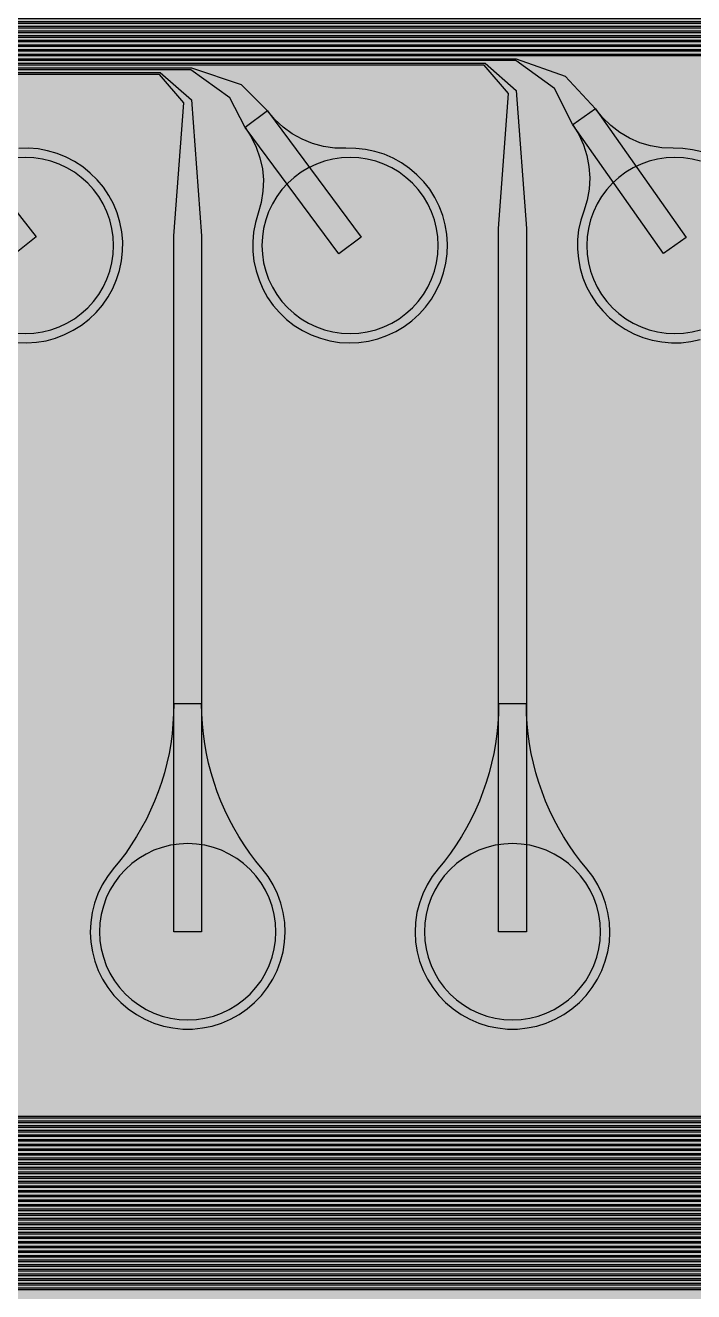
# Model space of a CAD drawing. Header units: metres. Extents: x -7240 to 10960, y -29667 to 1823.
# Drawn here: x -2627 to -1907, y -28281 to -26915 of the extents above; entities that cross this region are included whole.
import ezdxf

# ---------------------------------------------------------------- set-up
doc = ezdxf.new("R2010")
doc.units = ezdxf.units.M
for name, color, linetype in [('Metal1', 4, 'CONTINUOUS'), ('Polyimide', 7, 'CONTINUOUS'), ('Polyimide_Negative', 5, 'CONTINUOUS')]:
    doc.layers.add(name, color=color, linetype=linetype)

msp = doc.modelspace()

# ---------------------------------------------------------------- hatches: boundary and pattern name
at = {"layer": 'Polyimide'}
msp.add_hatch(color=7, dxfattribs=at).paths.add_polyline_path([(4088.5, -11806.9), (4098.7, -11851.2), (4115.6, -11893.5), (4138.6, -11932.7), (4167.4, -11968), (4201.1, -11998.5), (4239, -12023.6), (4280.3, -12042.7), (4349.2, -12073.7), (4413.2, -12113.8), (4471.3, -12162), (4522.3, -12217.7), (4565.4, -12279.7), (4599.7, -12346.9), (4624.7, -12418.2), (4639.9, -12492.2), (4645, -12567.5), (4639.9, -12642.8), (4624.7, -12716.8), (4599.7, -12788.1), (4565.4, -12855.3), (4522.3, -12917.3), (4471.3, -12973), (4413.2, -13021.2), (4349.2, -13061.3), (4280.3, -13092.3), (4239, -13111.4), (4201.1, -13136.5), (4167.4, -13167), (4138.6, -13202.3), (4115.6, -13241.5), (4098.7, -13283.8), (4088.5, -13328.1), (4085, -13373.5), (4085, -13567.5), (4099.4, -13861.6), (4142.6, -14152.8), (4214.2, -14438.4), (4313.4, -14715.5), (4439.2, -14981.7), (4590.6, -15234.2), (4766, -15470.7), (4963.7, -15688.8), (5181.8, -15886.5), (5418.3, -16061.9), (5670.8, -16213.3), (5936.9, -16339.1), (6214.1, -16438.3), (6499.7, -16509.9), (6790.9, -16553.1), (7085, -16567.5), (9960.4, -16567.5), (10038.8, -16571.4), (10116.4, -16582.9), (10192.6, -16601.9), (10266.5, -16628.4), (10337.5, -16662), (10404.8, -16702.3), (10467.9, -16749.1), (10526.1, -16801.8), (10578.8, -16860), (10625.6, -16923), (10665.9, -16990.4), (10699.5, -17061.4), (10725.9, -17135.3), (10745, -17211.4), (10756.5, -17289.1), (10760.4, -17367.5), (10760.4, -21957.3), (10721.6, -22012.9), (10686, -22070.6), (10653.6, -22130.1), (10624.5, -22191.4), (10598.9, -22254.2), (10576.8, -22318.2), (10558.3, -22383.5), (10543.4, -22449.6), (10532.2, -22516.5), (10524.7, -22583.8), (10521, -22651.5), (10521, -22719.3), (10524.7, -22787), (10532.2, -22854.4), (10543.4, -22921.2), (10558.3, -22987.4), (10576.8, -23052.6), (10598.9, -23116.7), (10624.5, -23179.5), (10653.6, -23240.7), (10686, -23300.3), (10721.6, -23357.9), (10760.4, -23413.5), (10760.4, -28667.5), (10756.5, -28745.9), (10745, -28823.6), (10725.9, -28899.7), (10699.5, -28973.6), (10665.9, -29044.6), (10625.6, -29112), (10578.8, -29175), (10526.1, -29233.2), (10467.9, -29285.9), (10404.8, -29332.7), (10337.5, -29373), (10266.5, -29406.6), (10192.6, -29433.1), (10116.4, -29452.1), (10038.8, -29463.6), (9960.4, -29467.5), (-6239.6, -29467.5), (-6318, -29463.6), (-6395.7, -29452.1), (-6471.9, -29433.1), (-6545.8, -29406.6), (-6616.7, -29373), (-6684.1, -29332.7), (-6747.1, -29285.9), (-6805.3, -29233.2), (-6858, -29175), (-6904.8, -29112), (-6945.2, -29044.6), (-6978.7, -28973.6), (-7005.2, -28899.7), (-7024.3, -28823.6), (-7035.8, -28745.9), (-7039.6, -28667.5), (-7039.6, -23426.3), (-6999.4, -23370.1), (-6962.3, -23311.6), (-6928.7, -23251.2), (-6898.5, -23189), (-6871.8, -23125.1), (-6848.8, -23059.9), (-6829.5, -22993.4), (-6814, -22926), (-6802.4, -22857.8), (-6794.6, -22789.1), (-6790.7, -22720), (-6790.7, -22650.8), (-6794.6, -22581.8), (-6802.4, -22513), (-6814, -22444.8), (-6829.5, -22377.4), (-6848.8, -22311), (-6871.8, -22245.7), (-6898.5, -22181.9), (-6928.7, -22119.7), (-6962.3, -22059.2), (-6999.4, -22000.8), (-7039.6, -21944.5), (-7039.6, -17367.5), (-7035.8, -17289.1), (-7024.3, -17211.4), (-7005.2, -17135.3), (-6978.7, -17061.4), (-6945.2, -16990.4), (-6904.8, -16923), (-6858, -16860), (-6805.3, -16801.8), (-6747.1, -16749.1), (-6684.1, -16702.3), (-6616.7, -16662), (-6545.8, -16628.4), (-6471.9, -16601.9), (-6395.7, -16582.9), (-6318, -16571.4), (-6239.6, -16567.5), (-3334, -16567.5), (-3039.9, -16553.1), (-2748.7, -16509.9), (-2463.1, -16438.3), (-2185.9, -16339.1), (-1919.8, -16213.3), (-1667.3, -16061.9), (-1430.8, -15886.5), (-1212.7, -15688.8), (-1015, -15470.7), (-839.6, -15234.2), (-688.2, -14981.7), (-562.4, -14715.5), (-463.2, -14438.4), (-391.6, -14152.8), (-348.4, -13861.6), (-334, -13567.5), (-334, -13373.5), (-337.5, -13328.1), (-347.7, -13283.8), (-364.6, -13241.5), (-387.6, -13202.3), (-416.4, -13167), (-450.1, -13136.5), (-488, -13111.4), (-529.3, -13092.3), (-529.3, -13092.3), (-598.2, -13061.3), (-662.2, -13021.2), (-720.3, -12973), (-771.3, -12917.3), (-814.4, -12855.3), (-848.7, -12788.1), (-873.7, -12716.8), (-888.9, -12642.8), (-894, -12567.5), (-888.9, -12492.2), (-873.7, -12418.2), (-848.7, -12346.9), (-814.4, -12279.7), (-771.3, -12217.7), (-720.3, -12162), (-662.2, -12113.8), (-598.2, -12073.7), (-529.3, -12042.7), (-488, -12023.6), (-450.1, -11998.5), (-416.4, -11968), (-387.6, -11932.7), (-364.6, -11893.5), (-347.7, -11851.2), (-337.5, -11806.9), (-334, -11761.5), (-334, -11074.3), (-337.5, -11028.9), (-347.7, -10984.6), (-364.6, -10942.4), (-387.6, -10903.1), (-416.4, -10867.8), (-450.1, -10837.3), (-488, -10812.2), (-529.3, -10793.2), (-529.3, -10793.2), (-598.2, -10762.1), (-662.2, -10722.1), (-720.3, -10673.8), (-771.3, -10618.1), (-814.4, -10556.1), (-848.7, -10488.9), (-873.7, -10417.6), (-888.9, -10343.7), (-894, -10268.3), (-888.9, -10193), (-873.7, -10119), (-848.7, -10047.8), (-814.4, -9980.5), (-771.3, -9918.5), (-720.3, -9862.9), (-662.2, -9814.6), (-598.2, -9774.6), (-529.3, -9743.5), (-488, -9724.5), (-450.1, -9699.4), (-416.4, -9668.8), (-387.6, -9633.5), (-364.6, -9594.3), (-347.7, -9552), (-337.5, -9507.7), (-334, -9462.4), (-334, -8775.1), (-337.5, -8729.8), (-347.7, -8685.5), (-364.6, -8643.2), (-387.6, -8604), (-416.4, -8568.7), (-450.1, -8538.1), (-488, -8513), (-529.3, -8494), (-529.3, -8494), (-598.2, -8462.9), (-662.2, -8422.9), (-720.3, -8374.6), (-771.3, -8319), (-814.4, -8257), (-848.7, -8189.7), (-873.7, -8118.5), (-888.9, -8044.5), (-894, -7969.2), (-888.9, -7893.8), (-873.7, -7819.9), (-848.7, -7748.6), (-814.4, -7681.4), (-771.3, -7619.4), (-720.3, -7563.7), (-662.2, -7515.4), (-598.2, -7475.4), (-529.3, -7444.3), (-529.3, -7444.3), (-488, -7425.3), (-450.1, -7400.2), (-416.4, -7369.7), (-387.6, -7334.4), (-364.6, -7295.1), (-347.7, -7252.9), (-337.5, -7208.6), (-334, -7163.2), (-334, -6476), (-337.5, -6430.6), (-347.7, -6386.3), (-364.6, -6344), (-387.6, -6304.8), (-416.4, -6269.5), (-450.1, -6239), (-488, -6213.9), (-529.3, -6194.8), (-529.3, -6194.8), (-598.2, -6163.8), (-662.2, -6123.7), (-720.3, -6075.5), (-771.3, -6019.8), (-814.4, -5957.8), (-848.7, -5890.6), (-873.7, -5819.3), (-888.9, -5745.3), (-894, -5670), (-888.9, -5594.7), (-873.7, -5520.7), (-848.7, -5449.4), (-814.4, -5382.2), (-771.3, -5320.2), (-720.3, -5264.5), (-662.2, -5216.3), (-598.2, -5176.2), (-529.3, -5145.2), (-529.3, -5145.2), (-488, -5126.1), (-450.1, -5101), (-416.4, -5070.5), (-387.6, -5035.2), (-364.6, -4996), (-347.7, -4953.7), (-337.5, -4909.4), (-334, -4864), (-334, 380), (-334, 1522.5), (-289, 1522.5), (-288.8, 1515.6), (-288.1, 1508.8), (-287, 1502), (-285.4, 1495.3), (-283.4, 1488.7), (-281, 1482.3), (-278.2, 1476.1), (-274.9, 1470), (-271.3, 1464.2), (-267.3, 1458.6), (-262.9, 1453.3), (-258.2, 1448.3), (-253.2, 1443.6), (-247.9, 1439.2), (-242.3, 1435.2), (-236.5, 1431.6), (-230.4, 1428.3), (-224.2, 1425.5), (-217.8, 1423.1), (-211.2, 1421.1), (-204.5, 1419.5), (-197.7, 1418.4), (-190.9, 1417.7), (-184, 1417.5), (-177.1, 1417.7), (-170.3, 1418.4), (-163.5, 1419.5), (-156.8, 1421.1), (-150.2, 1423.1), (-143.8, 1425.5), (-137.6, 1428.3), (-131.5, 1431.6), (-125.7, 1435.2), (-120.1, 1439.2), (-114.8, 1443.6), (-109.8, 1448.3), (-105.1, 1453.3), (-100.7, 1458.6), (-96.7, 1464.2), (-93.1, 1470), (-89.8, 1476.1), (-87, 1482.3), (-84.6, 1488.7), (-82.6, 1495.3), (-81, 1502), (-79.9, 1508.8), (-79.2, 1515.6), (-79, 1522.5), (1786, 1522.5), (3835, 1522.5), (3835.2, 1529), (3835.9, 1535.6), (3836.9, 1542), (3838.4, 1548.4), (3840.3, 1554.6), (3842.6, 1560.8), (3845.3, 1566.7), (3848.4, 1572.5), (3851.9, 1578.1), (3855.7, 1583.4), (3859.8, 1588.4), (3864.3, 1593.2), (3869.1, 1597.7), (3874.1, 1601.8), (3879.4, 1605.6), (3885, 1609.1), (3890.8, 1612.2), (3896.7, 1614.9), (3902.9, 1617.2), (3909.1, 1619.1), (3915.5, 1620.6), (3921.9, 1621.6), (3928.5, 1622.3), (3935, 1622.5), (3941.5, 1622.3), (3948.1, 1621.6), (3954.5, 1620.6), (3960.9, 1619.1), (3967.1, 1617.2), (3973.3, 1614.9), (3979.2, 1612.2), (3985, 1609.1), (3990.6, 1605.6), (3995.9, 1601.8), (4000.9, 1597.7), (4005.7, 1593.2), (4010.2, 1588.4), (4014.3, 1583.4), (4018.1, 1578.1), (4021.6, 1572.5), (4024.7, 1566.7), (4027.4, 1560.8), (4029.7, 1554.6), (4031.6, 1548.4), (4033.1, 1542), (4034.1, 1535.6), (4034.8, 1529), (4035, 1522.5), (4085, 1522.5), (4085, 380), (4085, 330), (4085, -4864), (4088.5, -4909.4), (4098.7, -4953.7), (4115.6, -4996), (4138.6, -5035.2), (4167.4, -5070.5), (4201.1, -5101), (4239, -5126.1), (4280.3, -5145.2), (4280.3, -5145.2), (4349.2, -5176.2), (4413.2, -5216.3), (4471.3, -5264.5), (4522.3, -5320.2), (4565.4, -5382.2), (4599.7, -5449.4), (4624.7, -5520.7), (4639.9, -5594.7), (4645, -5670), (4639.9, -5745.3), (4624.7, -5819.3), (4599.7, -5890.6), (4565.4, -5957.8), (4522.3, -6019.8), (4471.3, -6075.5), (4413.2, -6123.7), (4349.2, -6163.8), (4280.3, -6194.8), (4239, -6213.9), (4201.1, -6239), (4167.4, -6269.5), (4138.6, -6304.8), (4115.6, -6344), (4098.7, -6386.3), (4088.5, -6430.6), (4085, -6476), (4085, -11761.5), (4088.5, -11806.9)])

# ---------------------------------------------------------------- linework, layer by layer
at = {"layer": 'Metal1'}
for points in [[(1728.9, -18191.7), (1728.9, -28247.9), (1698.3, -28278.5), (-5907.5, -28278.5), (-5938.1, -28247.9), (-5938.1, -25926.6), (-5907.5, -25896), (-4552.4, -25896), (-4493.7, -25906.7), (-4486.5, -25911.9), (-4366.5, -26031.9), (-4387.7, -26053.1), (-4507.7, -25933.1), (-4509.1, -25929.8), (-4552.8, -25898), (-5906.7, -25898), (-5936.1, -25927.4), (-5936.1, -28247.1), (-5906.7, -28276.5), (1697.5, -28276.5), (1726.9, -28247.1), (1726.9, -18191.7)], [(1723.9, -18191.7), (1723.9, -28242.9), (1693.3, -28273.5), (-5902.5, -28273.5), (-5933.1, -28242.9), (-5933.1, -25931.6), (-5902.5, -25901), (-4581.7, -25901), (-4547.8, -25930.2), (-4537.1, -26068.2), (-4537.1, -26782.5), (-4567.1, -26782.5), (-4567.1, -26068.2), (-4556.5, -25933.8), (-4582.5, -25903), (-5901.7, -25903), (-5931.1, -25932.4), (-5931.1, -28242.1), (-5901.7, -28271.5), (1692.5, -28271.5), (1721.9, -28242.1), (1721.9, -18191.7)], [(1718.9, -18191.7), (1718.9, -28237.9), (1688.3, -28268.5), (-5897.5, -28268.5), (-5928.1, -28237.9), (-5928.1, -25936.6), (-5897.5, -25906), (-4892.4, -25906), (-4832.9, -25915.5), (-4716.5, -26031.9), (-4737.7, -26053.1), (-4849.9, -25940.9), (-4892.8, -25908), (-5896.7, -25908), (-5926.1, -25937.4), (-5926.1, -28237.1), (-5896.7, -28266.5), (1687.5, -28266.5), (1716.9, -28237.1), (1716.9, -18191.7)], [(1713.9, -18191.7), (1713.9, -28232.9), (1683.3, -28263.5), (-5892.5, -28263.5), (-5923.1, -28232.9), (-5923.1, -25941.6), (-5892.5, -25911), (-4931.7, -25911), (-4897.8, -25940.2), (-4887.1, -26076.2), (-4887.1, -26782.5), (-4917.1, -26782.5), (-4917.1, -26076.2), (-4906.5, -25943.8), (-4932.5, -25913), (-5891.7, -25913), (-5921.1, -25942.4), (-5921.1, -28232.1), (-5891.7, -28261.5), (1682.5, -28261.5), (1711.9, -28232.1), (1711.9, -18191.7)], [(1708.9, -18191.7), (1708.9, -28227.9), (1678.3, -28258.5), (-5887.5, -28258.5), (-5918.1, -28227.9), (-5918.1, -25946.6), (-5887.5, -25916), (-5232.4, -25916), (-5172.9, -25925.5), (-5066.5, -26031.9), (-5087.7, -26053.1), (-5189.9, -25950.9), (-5232.8, -25918), (-5886.7, -25918), (-5916.1, -25947.4), (-5916.1, -28227.1), (-5886.7, -28256.5), (1677.5, -28256.5), (1706.9, -28227.1), (1706.9, -18191.7)], [(1703.9, -18191.7), (1703.9, -28222.9), (1673.3, -28253.5), (-5882.5, -28253.5), (-5913.1, -28222.9), (-5913.1, -25951.6), (-5882.5, -25921), (-5281.7, -25921), (-5247.7, -25950.2), (-5237.1, -26084.2), (-5237.1, -26782.5), (-5267.1, -26782.5), (-5267.1, -26084.2), (-5256.5, -25953.8), (-5282.5, -25923), (-5881.7, -25923), (-5911.1, -25952.4), (-5911.1, -28222.1), (-5881.7, -28251.5), (1672.5, -28251.5), (1701.9, -28222.1), (1701.9, -18191.7)], [(1698.9, -18191.7), (1698.9, -28217.9), (1668.3, -28248.5), (-5877.5, -28248.5), (-5908.1, -28217.9), (-5908.1, -26921.6), (-5877.5, -26891), (143.3, -26891), (179.6, -26919.2), (187.9, -26982.8), (187.9, -27152.5), (157.9, -27152.5), (157.9, -26982.8), (166.1, -26924.8), (142.5, -26893), (-5876.7, -26893), (-5906.1, -26922.4), (-5906.1, -28217.1), (-5876.7, -28246.5), (1667.5, -28246.5), (1696.9, -28217.1), (1696.9, -18191.7)], [(1693.9, -18191.7), (1693.9, -28212.9), (1663.3, -28243.5), (-5872.5, -28243.5), (-5903.1, -28212.9), (-5903.1, -26926.6), (-5872.5, -26896), (-31.7, -26896), (1.8, -26925.4), (12.9, -27086.2), (12.9, -27892.5), (-17.1, -27892.5), (-17.1, -27086.2), (-6.1, -26928.6), (-32.5, -26898), (-5871.7, -26898), (-5901.1, -26927.4), (-5901.1, -28212.1), (-5871.7, -28241.5), (1662.5, -28241.5), (1691.9, -28212.1), (1691.9, -18191.7)], [(1688.9, -18191.7), (1688.9, -28207.9), (1658.3, -28238.5), (-5867.5, -28238.5), (-5898.1, -28207.9), (-5898.1, -26931.6), (-5867.5, -26901), (-348.1, -26901), (-299, -26923.6), (-247.4, -26997.3), (-164.1, -27145.1), (-190.2, -27159.9), (-273.5, -27012), (-308.2, -26932.6), (-348.6, -26903), (-5866.7, -26903), (-5896.1, -26932.4), (-5896.1, -28207.1), (-5866.7, -28236.5), (1657.5, -28236.5), (1686.9, -28207.1), (1686.9, -18191.7)], [(1683.9, -18191.7), (1683.9, -28202.9), (1653.3, -28233.5), (-5862.5, -28233.5), (-5893.1, -28202.9), (-5893.1, -26936.6), (-5862.5, -26906), (-381.7, -26906), (-348.1, -26935.4), (-337.1, -27094.2), (-337.1, -27892.5), (-367.1, -27892.5), (-367.1, -27094.2), (-356.1, -26938.6), (-382.5, -26908), (-5861.7, -26908), (-5891.1, -26937.4), (-5891.1, -28202.1), (-5861.7, -28231.5), (1652.5, -28231.5), (1681.9, -28202.1), (1681.9, -18191.7)], [(1678.9, -18191.7), (1678.9, -28197.9), (1648.3, -28228.5), (-5857.5, -28228.5), (-5888.1, -28197.9), (-5888.1, -26941.6), (-5857.5, -26911), (-698.1, -26911), (-648.4, -26933), (-600.1, -26998.6), (-514.2, -27144.9), (-540.1, -27160.1), (-626, -27013.8), (-657.9, -26942.7), (-698.6, -26913), (-5856.7, -26913), (-5886.1, -26942.4), (-5886.1, -28197.1), (-5856.7, -28226.5), (1647.5, -28226.5), (1676.9, -28197.1), (1676.9, -18191.7)], [(1673.9, -18191.7), (1673.9, -28192.9), (1643.3, -28223.5), (-5852.5, -28223.5), (-5883.1, -28192.9), (-5883.1, -26946.6), (-5852.5, -26916), (-731.7, -26916), (-698.1, -26945.3), (-687.1, -27102.2), (-687.1, -27892.5), (-717.1, -27892.5), (-717.1, -27102.2), (-706.1, -26948.7), (-732.5, -26918), (-5851.7, -26918), (-5881.1, -26947.4), (-5881.1, -28192.1), (-5851.7, -28221.5), (1642.5, -28221.5), (1671.9, -28192.1), (1671.9, -18191.7)], [(1668.9, -18191.7), (1668.9, -28187.9), (1638.3, -28218.5), (-5847.5, -28218.5), (-5878.1, -28187.9), (-5878.1, -26951.6), (-5847.5, -26921), (-1048.1, -26921), (-997.7, -26942.4), (-953, -27000), (-864.3, -27144.7), (-889.9, -27160.3), (-978.6, -27015.6), (-1007.7, -26952.8), (-1048.6, -26923), (-5846.7, -26923), (-5876.1, -26952.4), (-5876.1, -28187.1), (-5846.7, -28216.5), (1637.5, -28216.5), (1666.9, -28187.1), (1666.9, -18191.7)], [(1663.9, -18191.7), (1663.9, -28182.9), (1633.3, -28213.5), (-5842.5, -28213.5), (-5873.1, -28182.9), (-5873.1, -26956.6), (-5842.5, -26926), (-1081.7, -26926), (-1048.1, -26955.3), (-1037.1, -27110.2), (-1037.1, -27892.5), (-1067.1, -27892.5), (-1067.1, -27110.2), (-1056.2, -26958.7), (-1082.5, -26928), (-5841.7, -26928), (-5871.1, -26957.4), (-5871.1, -28182.1), (-5841.7, -28211.5), (1632.5, -28211.5), (1661.9, -28182.1), (1661.9, -18191.7)], [(1658.9, -18191.7), (1658.9, -28177.9), (1628.3, -28208.5), (-5837.5, -28208.5), (-5868.1, -28177.9), (-5868.1, -26961.6), (-5837.5, -26931), (-1398.1, -26931), (-1346.9, -26951.7), (-1306, -27001.5), (-1214.5, -27144.4), (-1239.8, -27160.6), (-1331.3, -27017.7), (-1357.4, -26962.9), (-1398.6, -26933), (-5836.7, -26933), (-5866.1, -26962.4), (-5866.1, -28177.1), (-5836.7, -28206.5), (1627.5, -28206.5), (1656.9, -28177.1), (1656.9, -18191.7)], [(1653.9, -18191.7), (1653.9, -28172.9), (1623.3, -28203.5), (-5832.5, -28203.5), (-5863.1, -28172.9), (-5863.1, -26966.6), (-5832.5, -26936), (-1431.7, -26936), (-1398.1, -26965.3), (-1387.1, -27118.2), (-1387.1, -27892.5), (-1417.1, -27892.5), (-1417.1, -27118.2), (-1406.2, -26968.7), (-1432.5, -26938), (-5831.7, -26938), (-5861.1, -26967.4), (-5861.1, -28172.1), (-5831.7, -28201.5), (1622.5, -28201.5), (1651.9, -28172.1), (1651.9, -18191.7)], [(1648.9, -18191.7), (1648.9, -28167.9), (1618.3, -28198.5), (-5827.5, -28198.5), (-5858.1, -28167.9), (-5858.1, -26971.6), (-5827.5, -26941), (-1748.1, -26941), (-1696.1, -26960.8), (-1659.2, -27003.2), (-1564.7, -27144.1), (-1589.6, -27160.9), (-1684.1, -27019.9), (-1707.1, -26973), (-1748.6, -26943), (-5826.7, -26943), (-5856.1, -26972.4), (-5856.1, -28167.1), (-5826.7, -28196.5), (1617.5, -28196.5), (1646.9, -28167.1), (1646.9, -18191.7)], [(1643.9, -18191.7), (1643.9, -28162.9), (1613.3, -28193.5), (-5822.5, -28193.5), (-5853.1, -28162.9), (-5853.1, -26976.6), (-5822.5, -26946), (-1781.7, -26946), (-1748, -26975.3), (-1737.1, -27126.2), (-1737.1, -27892.5), (-1767.1, -27892.5), (-1767.1, -27126.2), (-1756.2, -26978.7), (-1782.5, -26948), (-5821.7, -26948), (-5851.1, -26977.4), (-5851.1, -28162.1), (-5821.7, -28191.5), (1612.5, -28191.5), (1641.9, -28162.1), (1641.9, -18191.7)], [(1638.9, -18191.7), (1638.9, -28157.9), (1608.3, -28188.5), (-5817.5, -28188.5), (-5848.1, -28157.9), (-5848.1, -26981.6), (-5817.5, -26951), (-2098.1, -26951), (-2045.3, -26969.9), (-2012.6, -27005.1), (-1914.9, -27143.9), (-1939.4, -27161.1), (-2037.1, -27022.4), (-2056.9, -26983.2), (-2098.6, -26953), (-5816.7, -26953), (-5846.1, -26982.4), (-5846.1, -28157.1), (-5816.7, -28186.5), (1607.5, -28186.5), (1636.9, -28157.1), (1636.9, -18191.7)], [(1633.9, -18191.7), (1633.9, -28152.9), (1603.3, -28183.5), (-5812.5, -28183.5), (-5843.1, -28152.9), (-5843.1, -26986.6), (-5812.5, -26956), (-2131.7, -26956), (-2098, -26985.3), (-2087.1, -27134.2), (-2087.1, -27892.5), (-2117.1, -27892.5), (-2117.1, -27134.2), (-2106.3, -26988.7), (-2132.5, -26958), (-5811.7, -26958), (-5841.1, -26987.4), (-5841.1, -28152.1), (-5811.7, -28181.5), (1602.5, -28181.5), (1631.9, -28152.1), (1631.9, -18191.7)], [(1628.9, -18191.7), (1628.9, -28147.9), (1598.3, -28178.5), (-5807.5, -28178.5), (-5838.1, -28147.9), (-5838.1, -26991.6), (-5807.5, -26961), (-2448.1, -26961), (-2394.4, -26978.8), (-2366.1, -27007.2), (-2265.1, -27143.6), (-2289.2, -27161.4), (-2390.2, -27025.1), (-2406.6, -26993.4), (-2448.6, -26963), (-5806.7, -26963), (-5836.1, -26992.4), (-5836.1, -28147.1), (-5806.7, -28176.5), (1597.5, -28176.5), (1626.9, -28147.1), (1626.9, -18191.7)], [(1623.9, -18191.7), (1623.9, -28142.9), (1593.3, -28173.5), (-5802.5, -28173.5), (-5833.1, -28142.9), (-5833.1, -26996.6), (-5802.5, -26966), (-2481.7, -26966), (-2448, -26995.3), (-2437.1, -27142.2), (-2437.1, -27892.5), (-2467.1, -27892.5), (-2467.1, -27142.2), (-2456.3, -26998.7), (-2482.5, -26968), (-5801.7, -26968), (-5831.1, -26997.4), (-5831.1, -28142.1), (-5801.7, -28171.5), (1592.5, -28171.5), (1621.9, -28142.1), (1621.9, -18191.7)], [(1618.9, -18191.7), (1618.9, -28137.9), (1588.3, -28168.5), (-5797.5, -28168.5), (-5828.1, -28137.9), (-5828.1, -27001.6), (-5797.5, -26971), (-2798.1, -26971), (-2743.4, -26987.6), (-2719.9, -27009.6), (-2615.3, -27143.3), (-2638.9, -27161.7), (-2743.5, -27028.1), (-2756.3, -27003.6), (-2798.6, -26973), (-5796.7, -26973), (-5826.1, -27002.4), (-5826.1, -28137.1), (-5796.7, -28166.5), (1587.5, -28166.5), (1616.9, -28137.1), (1616.9, -18191.7)], [(1613.9, -18191.7), (1613.9, -28132.9), (1583.3, -28163.5), (-5792.5, -28163.5), (-5823.1, -28132.9), (-5823.1, -27006.6), (-5792.5, -26976), (-2831.7, -26976), (-2797.9, -27005.3), (-2787.1, -27150.2), (-2787.1, -27892.5), (-2817.1, -27892.5), (-2817.1, -27150.2), (-2806.3, -27008.7), (-2832.5, -26978), (-5791.7, -26978), (-5821.1, -27007.4), (-5821.1, -28132.1), (-5791.7, -28161.5), (1582.5, -28161.5), (1611.9, -28132.1), (1611.9, -18191.7)], [(1608.9, -18191.7), (1608.9, -28127.9), (1578.3, -28158.5), (-5787.5, -28158.5), (-5818.1, -28127.9), (-5818.1, -27011.6), (-5787.5, -26981), (-3177.4, -26981), (-3121.3, -26995.6), (-3086.5, -27021.9), (-2966.5, -27141.9), (-2987.7, -27163.1), (-3107.7, -27043.1), (-3131.5, -27010.9), (-3177.8, -26983), (-5786.7, -26983), (-5816.1, -27012.4), (-5816.1, -28127.1), (-5786.7, -28156.5), (1577.5, -28156.5), (1606.9, -28127.1), (1606.9, -18191.7)], [(1603.9, -18191.7), (1603.9, -28122.9), (1573.3, -28153.5), (-5782.5, -28153.5), (-5813.1, -28122.9), (-5813.1, -27016.6), (-5782.5, -26986), (-3181.7, -26986), (-3147.9, -27015.2), (-3137.1, -27158.2), (-3137.1, -27892.5), (-3167.1, -27892.5), (-3167.1, -27158.2), (-3156.4, -27018.8), (-3182.5, -26988), (-5781.7, -26988), (-5811.1, -27017.4), (-5811.1, -28122.1), (-5781.7, -28151.5), (1572.5, -28151.5), (1601.9, -28122.1), (1601.9, -18191.7)], [(1598.9, -18191.7), (1598.9, -28117.9), (1568.3, -28148.5), (-5777.5, -28148.5), (-5808.1, -28117.9), (-5808.1, -27021.6), (-5777.5, -26991), (-3517.4, -26991), (-3460.5, -27004.4), (-3436.5, -27021.9), (-3316.5, -27141.9), (-3337.7, -27163.1), (-3457.7, -27043.1), (-3472.3, -27022), (-3517.8, -26993), (-5776.7, -26993), (-5806.1, -27022.4), (-5806.1, -28117.1), (-5776.7, -28146.5), (1567.5, -28146.5), (1596.9, -28117.1), (1596.9, -18191.7)], [(1593.9, -18191.7), (1593.9, -28112.9), (1563.3, -28143.5), (-5772.5, -28143.5), (-5803.1, -28112.9), (-5803.1, -27026.6), (-5772.5, -26996), (-3531.7, -26996), (-3497.9, -27025.2), (-3487.1, -27166.2), (-3487.1, -27892.5), (-3517.1, -27892.5), (-3517.1, -27166.2), (-3506.4, -27028.8), (-3532.5, -26998), (-5771.7, -26998), (-5801.1, -27027.4), (-5801.1, -28112.1), (-5771.7, -28141.5), (1562.5, -28141.5), (1591.9, -28112.1), (1591.9, -18191.7)], [(1588.9, -18191.7), (1588.9, -28107.9), (1558.3, -28138.5), (-5767.5, -28138.5), (-5798.1, -28107.9), (-5798.1, -27031.6), (-5767.5, -27001), (-3857.4, -27001), (-3799.4, -27012.8), (-3786.5, -27021.9), (-3666.5, -27141.9), (-3687.7, -27163.1), (-3807.7, -27043.1), (-3813.4, -27033.7), (-3857.8, -27003), (-5766.7, -27003), (-5796.1, -27032.4), (-5796.1, -28107.1), (-5766.7, -28136.5), (1557.5, -28136.5), (1586.9, -28107.1), (1586.9, -18191.7)], [(1583.9, -18191.7), (1583.9, -28102.9), (1553.3, -28133.5), (-5762.5, -28133.5), (-5793.1, -28102.9), (-5793.1, -27036.6), (-5762.5, -27006), (-3881.7, -27006), (-3847.8, -27035.2), (-3837.1, -27174.2), (-3837.1, -27892.5), (-3867.1, -27892.5), (-3867.1, -27174.2), (-3856.4, -27038.8), (-3882.5, -27008), (-5761.7, -27008), (-5791.1, -27037.4), (-5791.1, -28102.1), (-5761.7, -28131.5), (1552.5, -28131.5), (1581.9, -28102.1), (1581.9, -18191.7)], [(1578.9, -18191.7), (1578.9, -28097.9), (1548.3, -28128.5), (-5757.5, -28128.5), (-5788.1, -28097.9), (-5788.1, -27041.6), (-5757.5, -27011), (-4197.4, -27011), (-4137.9, -27020.5), (-4016.5, -27141.9), (-4037.7, -27163.1), (-4154.9, -27045.9), (-4197.8, -27013), (-5756.7, -27013), (-5786.1, -27042.4), (-5786.1, -28097.1), (-5756.7, -28126.5), (1547.5, -28126.5), (1576.9, -28097.1), (1576.9, -18191.7)], [(1573.9, -18191.7), (1573.9, -28092.9), (1543.3, -28123.5), (-5752.5, -28123.5), (-5783.1, -28092.9), (-5783.1, -27046.6), (-5752.5, -27016), (-4231.7, -27016), (-4197.8, -27045.2), (-4187.1, -27182.2), (-4187.1, -27892.5), (-4217.1, -27892.5), (-4217.1, -27182.2), (-4206.5, -27048.8), (-4232.5, -27018), (-5751.7, -27018), (-5781.1, -27047.4), (-5781.1, -28092.1), (-5751.7, -28121.5), (1542.5, -28121.5), (1571.9, -28092.1), (1571.9, -18191.7)], [(1568.9, -18191.7), (1568.9, -28087.9), (1538.3, -28118.5), (-5747.5, -28118.5), (-5778.1, -28087.9), (-5778.1, -27051.6), (-5747.5, -27021), (-4537.4, -27021), (-4477.9, -27030.5), (-4366.5, -27141.9), (-4387.7, -27163.1), (-4494.9, -27055.9), (-4537.8, -27023), (-5746.7, -27023), (-5776.1, -27052.4), (-5776.1, -28087.1), (-5746.7, -28116.5), (1537.5, -28116.5), (1566.9, -28087.1), (1566.9, -18191.7)], [(1563.9, -18191.7), (1563.9, -28082.9), (1533.3, -28113.5), (-5742.5, -28113.5), (-5773.1, -28082.9), (-5773.1, -27056.6), (-5742.5, -27026), (-4581.7, -27026), (-4547.7, -27055.2), (-4537.1, -27190.2), (-4537.1, -27892.5), (-4567.1, -27892.5), (-4567.1, -27190.2), (-4556.5, -27058.8), (-4582.5, -27028), (-5741.7, -27028), (-5771.1, -27057.4), (-5771.1, -28082.1), (-5741.7, -28111.5), (1532.5, -28111.5), (1561.9, -28082.1), (1561.9, -18191.7)], [(1558.9, -18191.7), (1558.9, -28077.9), (1528.3, -28108.5), (-5737.5, -28108.5), (-5768.1, -28077.9), (-5768.1, -27061.6), (-5737.5, -27031), (-4877.4, -27031), (-4817.9, -27040.5), (-4716.5, -27141.9), (-4737.7, -27163.1), (-4834.9, -27065.9), (-4877.8, -27033), (-5736.7, -27033), (-5766.1, -27062.4), (-5766.1, -28077.1), (-5736.7, -28106.5), (1527.5, -28106.5), (1556.9, -28077.1), (1556.9, -18191.7)], [(1553.9, -18191.7), (1553.9, -28072.9), (1523.3, -28103.5), (-5732.5, -28103.5), (-5763.1, -28072.9), (-5763.1, -27066.6), (-5732.5, -27036), (-4931.7, -27036), (-4897.7, -27065.2), (-4887.1, -27198.2), (-4887.1, -27892.5), (-4917.1, -27892.5), (-4917.1, -27198.2), (-4906.5, -27068.8), (-4932.5, -27038), (-5731.7, -27038), (-5761.1, -27067.4), (-5761.1, -28072.1), (-5731.7, -28101.5), (1522.5, -28101.5), (1551.9, -28072.1), (1551.9, -18191.7)], [(1548.9, -18191.7), (1548.9, -28067.9), (1518.3, -28098.5), (-5727.5, -28098.5), (-5758.1, -28067.9), (-5758.1, -27071.6), (-5727.5, -27041), (-5217.4, -27041), (-5157.9, -27050.5), (-5066.5, -27141.9), (-5087.7, -27163.1), (-5174.9, -27075.9), (-5217.8, -27043), (-5726.7, -27043), (-5756.1, -27072.4), (-5756.1, -28067.1), (-5726.7, -28096.5), (1517.5, -28096.5), (1546.9, -28067.1), (1546.9, -18191.7)], [(1543.9, -18191.7), (1543.9, -28062.9), (1513.3, -28093.5), (-5722.5, -28093.5), (-5753.1, -28062.9), (-5753.1, -27076.6), (-5722.5, -27046), (-5281.7, -27046), (-5247.7, -27075.2), (-5237.1, -27206.2), (-5237.1, -27892.5), (-5267.1, -27892.5), (-5267.1, -27206.2), (-5256.6, -27078.8), (-5282.5, -27048), (-5721.7, -27048), (-5751.1, -27077.4), (-5751.1, -28062.1), (-5721.7, -28091.5), (1512.5, -28091.5), (1541.9, -28062.1), (1541.9, -18191.7)], [(-1898, -27051.6), (-1908.2, -27049.2), (-1918.5, -27047.9), (-1929, -27047.5), (-1941.2, -27047), (-1953.2, -27045), (-1964.9, -27041.6), (-1976.1, -27036.7), (-1986.6, -27030.5), (-1996.3, -27023.1), (-2005, -27014.6), (-2012.6, -27005.1), (-2037.1, -27022.4), (-2037.1, -27022.4), (-2030.7, -27032.8), (-2025.6, -27043.8), (-2021.9, -27055.4), (-2019.7, -27067.4), (-2018.9, -27079.6), (-2019.6, -27091.7), (-2021.7, -27103.7), (-2025.3, -27115.4), (-2028.5, -27125.3), (-2030.8, -27135.6), (-2031.9, -27146), (-2032.1, -27156.5), (-2031.1, -27166.9), (-2029.2, -27177.2), (-2026.2, -27187.2), (-2022.3, -27197), (-2017.3, -27206.2), (-2011.5, -27214.9), (-2004.9, -27223), (-1997.5, -27230.4), (-1989.4, -27237.1), (-1980.6, -27242.8), (-1971.3, -27247.7), (-1961.6, -27251.7), (-1951.6, -27254.6), (-1941.3, -27256.5), (-1930.8, -27257.4), (-1920.4, -27257.3), (-1909.9, -27256.1), (-1899.7, -27253.9)], [(-2636, -27257.1), (-2625.6, -27257.5), (-2615.1, -27256.8), (-2604.8, -27255.1), (-2594.7, -27252.4), (-2584.9, -27248.6), (-2575.5, -27243.9), (-2566.6, -27238.3), (-2558.4, -27231.9), (-2550.8, -27224.6), (-2544, -27216.7), (-2538, -27208), (-2532.9, -27198.9), (-2528.8, -27189.3), (-2525.6, -27179.3), (-2523.4, -27169), (-2522.3, -27158.6), (-2522.2, -27148.1), (-2523.2, -27137.7), (-2525.2, -27127.4), (-2528.2, -27117.4), (-2532.2, -27107.7), (-2537.1, -27098.4), (-2542.9, -27089.7), (-2549.6, -27081.7), (-2557.1, -27074.3), (-2565.2, -27067.7), (-2574, -27061.9), (-2583.3, -27057.1), (-2593, -27053.2), (-2603.1, -27050.3), (-2613.4, -27048.4), (-2623.8, -27047.6), (-2634.3, -27047.7)]]:
    msp.add_lwpolyline(points, dxfattribs=at)
for points in [[(-2390.2, -27025.1), (-2383.6, -27035.3), (-2378.2, -27046.3), (-2374.3, -27057.8), (-2371.7, -27069.7), (-2370.6, -27081.8), (-2371, -27094), (-2372.9, -27106), (-2376.2, -27117.7), (-2379.2, -27127.8), (-2381.1, -27138.1), (-2382, -27148.5), (-2381.9, -27159), (-2380.8, -27169.4), (-2378.5, -27179.7), (-2375.3, -27189.6), (-2371.1, -27199.2), (-2366, -27208.4), (-2360, -27217), (-2353.2, -27224.9), (-2345.6, -27232.1), (-2337.3, -27238.6), (-2328.4, -27244.1), (-2319, -27248.8), (-2309.2, -27252.5), (-2299.1, -27255.2), (-2288.7, -27256.9), (-2278.3, -27257.5), (-2267.8, -27257.1), (-2257.4, -27255.6), (-2247.3, -27253.2), (-2237.4, -27249.7), (-2227.9, -27245.2), (-2218.9, -27239.9), (-2210.5, -27233.6), (-2202.7, -27226.6), (-2195.7, -27218.8), (-2189.5, -27210.3), (-2184.2, -27201.3), (-2179.8, -27191.8), (-2176.3, -27181.9), (-2173.9, -27171.7), (-2172.5, -27161.3), (-2172.1, -27150.9), (-2172.8, -27140.4), (-2174.5, -27130.1), (-2177.3, -27120), (-2181, -27110.2), (-2185.7, -27100.8), (-2191.3, -27091.9), (-2197.8, -27083.7), (-2205.1, -27076.1), (-2213, -27069.3), (-2221.6, -27063.4), (-2230.8, -27058.3), (-2240.4, -27054.1), (-2250.4, -27051), (-2260.7, -27048.8), (-2271.1, -27047.7), (-2281.6, -27047.6), (-2293.7, -27047.4), (-2305.8, -27045.7), (-2317.6, -27042.5), (-2328.9, -27037.9), (-2339.5, -27032), (-2349.4, -27024.9), (-2358.3, -27016.6), (-2366.1, -27007.2), (-2390.2, -27025.1)], [(-2467.1, -27646.9), (-2467.3, -27657.7), (-2468, -27668.4), (-2469, -27679.1), (-2470.5, -27689.7), (-2472.3, -27700.3), (-2474.6, -27710.8), (-2477.3, -27721.1), (-2480.4, -27731.4), (-2483.9, -27741.6), (-2487.8, -27751.6), (-2492.1, -27761.4), (-2496.7, -27771.1), (-2501.8, -27780.6), (-2507.2, -27789.9), (-2512.9, -27798.9), (-2519, -27807.7), (-2525.5, -27816.3), (-2532.3, -27824.6), (-2538.7, -27833.1), (-2544.2, -27842.1), (-2548.9, -27851.7), (-2552.5, -27861.6), (-2555.1, -27871.9), (-2556.6, -27882.4), (-2557.1, -27893), (-2556.5, -27903.6), (-2554.9, -27914.1), (-2552.2, -27924.3), (-2548.5, -27934.2), (-2543.8, -27943.7), (-2538.1, -27952.7), (-2531.6, -27961.1), (-2524.3, -27968.8), (-2516.2, -27975.7), (-2507.5, -27981.7), (-2498.2, -27986.8), (-2488.5, -27991), (-2478.4, -27994.2), (-2468, -27996.3), (-2457.4, -27997.4), (-2446.8, -27997.4), (-2436.3, -27996.3), (-2425.9, -27994.2), (-2415.8, -27991), (-2406, -27986.8), (-2396.7, -27981.7), (-2388, -27975.7), (-2380, -27968.8), (-2372.6, -27961.1), (-2366.1, -27952.7), (-2360.5, -27943.7), (-2355.8, -27934.2), (-2352.1, -27924.3), (-2349.4, -27914.1), (-2347.7, -27903.6), (-2347.1, -27893), (-2347.6, -27882.4), (-2349.2, -27871.9), (-2351.8, -27861.6), (-2355.4, -27851.7), (-2360, -27842.1), (-2365.6, -27833.1), (-2372, -27824.6), (-2378.8, -27816.3), (-2385.2, -27807.7), (-2391.3, -27798.9), (-2397.1, -27789.9), (-2402.5, -27780.6), (-2407.5, -27771.1), (-2412.2, -27761.4), (-2416.4, -27751.6), (-2420.3, -27741.6), (-2423.8, -27731.4), (-2426.9, -27721.1), (-2429.6, -27710.8), (-2431.9, -27700.3), (-2433.8, -27689.7), (-2435.2, -27679.1), (-2436.3, -27668.4), (-2436.9, -27657.7), (-2437.1, -27646.9), (-2467.1, -27646.9)], [(-2117.1, -27646.9), (-2117.3, -27657.7), (-2118, -27668.4), (-2119, -27679.1), (-2120.5, -27689.7), (-2122.3, -27700.3), (-2124.6, -27710.8), (-2127.3, -27721.1), (-2130.4, -27731.4), (-2133.9, -27741.6), (-2137.8, -27751.6), (-2142.1, -27761.4), (-2146.7, -27771.1), (-2151.8, -27780.6), (-2157.2, -27789.9), (-2162.9, -27798.9), (-2169, -27807.7), (-2175.5, -27816.3), (-2182.3, -27824.6), (-2188.7, -27833.1), (-2194.2, -27842.1), (-2198.9, -27851.7), (-2202.5, -27861.6), (-2205.1, -27871.9), (-2206.6, -27882.4), (-2207.1, -27893), (-2206.5, -27903.6), (-2204.9, -27914.1), (-2202.2, -27924.3), (-2198.5, -27934.2), (-2193.8, -27943.7), (-2188.1, -27952.7), (-2181.6, -27961.1), (-2174.3, -27968.8), (-2166.2, -27975.7), (-2157.5, -27981.7), (-2148.2, -27986.8), (-2138.5, -27991), (-2128.4, -27994.2), (-2118, -27996.3), (-2107.4, -27997.4), (-2096.8, -27997.4), (-2086.3, -27996.3), (-2075.9, -27994.2), (-2065.8, -27991), (-2056, -27986.8), (-2046.7, -27981.7), (-2038, -27975.7), (-2030, -27968.8), (-2022.6, -27961.1), (-2016.1, -27952.7), (-2010.5, -27943.7), (-2005.8, -27934.2), (-2002.1, -27924.3), (-1999.4, -27914.1), (-1997.7, -27903.6), (-1997.1, -27893), (-1997.6, -27882.4), (-1999.2, -27871.9), (-2001.8, -27861.6), (-2005.4, -27851.7), (-2010, -27842.1), (-2015.6, -27833.1), (-2022, -27824.6), (-2028.8, -27816.3), (-2035.2, -27807.7), (-2041.3, -27798.9), (-2047.1, -27789.9), (-2052.5, -27780.6), (-2057.5, -27771.1), (-2062.2, -27761.4), (-2066.4, -27751.6), (-2070.3, -27741.6), (-2073.8, -27731.4), (-2076.9, -27721.1), (-2079.6, -27710.8), (-2081.9, -27700.3), (-2083.8, -27689.7), (-2085.2, -27679.1), (-2086.3, -27668.4), (-2086.9, -27657.7), (-2087.1, -27646.9), (-2117.1, -27646.9)]]:
    msp.add_lwpolyline(points, close=True, dxfattribs=at)
at = {"layer": 'Polyimide_Negative'}
for points in [[(-2636.4, -27247), (-2627.1, -27247.5), (-2617.8, -27247), (-2608.6, -27245.7), (-2599.5, -27243.4), (-2590.8, -27240.3), (-2582.3, -27236.3), (-2574.3, -27231.5), (-2566.9, -27225.9), (-2559.9, -27219.7), (-2553.7, -27212.8), (-2548.1, -27205.3), (-2543.3, -27197.3), (-2539.4, -27188.9), (-2536.2, -27180.1), (-2534, -27171), (-2532.6, -27161.8), (-2532.1, -27152.5), (-2532.1, -27152.5), (-2532.6, -27143.2), (-2534, -27134), (-2536.2, -27124.9), (-2539.4, -27116.1), (-2543.3, -27107.7), (-2548.1, -27099.7), (-2553.7, -27092.2), (-2559.9, -27085.3), (-2566.9, -27079.1), (-2574.3, -27073.5), (-2582.3, -27068.7), (-2590.8, -27064.7), (-2599.5, -27061.6), (-2608.6, -27059.3), (-2617.8, -27058), (-2627.1, -27057.5), (-2636.4, -27058)], [(-1899.5, -27061.6), (-1908.6, -27059.3), (-1917.8, -27058), (-1927.1, -27057.5), (-1936.4, -27058), (-1945.7, -27059.3), (-1954.7, -27061.6), (-1963.5, -27064.7), (-1971.9, -27068.7), (-1979.9, -27073.5), (-1987.4, -27079.1), (-1994.3, -27085.3), (-2000.6, -27092.2), (-2006.1, -27099.7), (-2010.9, -27107.7), (-2014.9, -27116.1), (-2018, -27124.9), (-2020.3, -27134), (-2021.7, -27143.2), (-2022.1, -27152.5), (-2021.7, -27161.8), (-2020.3, -27171), (-2018, -27180.1), (-2014.9, -27188.9), (-2010.9, -27197.3), (-2006.1, -27205.3), (-2000.6, -27212.8), (-1994.3, -27219.7), (-1987.4, -27225.9), (-1979.9, -27231.5), (-1971.9, -27236.3), (-1963.5, -27240.3), (-1954.7, -27243.4), (-1945.7, -27245.7), (-1936.4, -27247), (-1927.1, -27247.5), (-1917.8, -27247), (-1908.6, -27245.7), (-1899.5, -27243.4)]]:
    msp.add_lwpolyline(points, dxfattribs=at)
for points in [[(-2182.1, -27152.5), (-2182.6, -27143.2), (-2184, -27134), (-2186.2, -27124.9), (-2189.4, -27116.1), (-2193.3, -27107.7), (-2198.1, -27099.7), (-2203.7, -27092.2), (-2209.9, -27085.3), (-2216.9, -27079.1), (-2224.3, -27073.5), (-2232.3, -27068.7), (-2240.8, -27064.7), (-2249.5, -27061.6), (-2258.6, -27059.3), (-2267.8, -27058), (-2277.1, -27057.5), (-2286.4, -27058), (-2295.7, -27059.3), (-2304.7, -27061.6), (-2313.5, -27064.7), (-2321.9, -27068.7), (-2329.9, -27073.5), (-2337.4, -27079.1), (-2344.3, -27085.3), (-2350.6, -27092.2), (-2356.1, -27099.7), (-2360.9, -27107.7), (-2364.9, -27116.1), (-2368, -27124.9), (-2370.3, -27134), (-2371.7, -27143.2), (-2372.1, -27152.5), (-2371.7, -27161.8), (-2370.3, -27171), (-2368, -27180.1), (-2364.9, -27188.9), (-2360.9, -27197.3), (-2356.1, -27205.3), (-2350.6, -27212.8), (-2344.3, -27219.7), (-2337.4, -27225.9), (-2329.9, -27231.5), (-2321.9, -27236.3), (-2313.5, -27240.3), (-2304.7, -27243.4), (-2295.7, -27245.7), (-2286.4, -27247), (-2277.1, -27247.5), (-2267.8, -27247), (-2258.6, -27245.7), (-2249.5, -27243.4), (-2240.8, -27240.3), (-2232.3, -27236.3), (-2224.3, -27231.5), (-2216.9, -27225.9), (-2209.9, -27219.7), (-2203.7, -27212.8), (-2198.1, -27205.3), (-2193.3, -27197.3), (-2189.4, -27188.9), (-2186.2, -27180.1), (-2184, -27171), (-2182.6, -27161.8), (-2182.1, -27152.5)], [(-2357.1, -27892.5), (-2357.6, -27883.2), (-2359, -27874), (-2361.2, -27864.9), (-2364.4, -27856.1), (-2368.3, -27847.7), (-2373.1, -27839.7), (-2378.7, -27832.2), (-2384.9, -27825.3), (-2391.9, -27819.1), (-2399.3, -27813.5), (-2407.3, -27808.7), (-2415.8, -27804.7), (-2424.5, -27801.6), (-2433.6, -27799.3), (-2442.8, -27798), (-2452.1, -27797.5), (-2461.4, -27798), (-2470.7, -27799.3), (-2479.7, -27801.6), (-2488.5, -27804.7), (-2496.9, -27808.7), (-2504.9, -27813.5), (-2512.4, -27819.1), (-2519.3, -27825.3), (-2525.6, -27832.2), (-2531.1, -27839.7), (-2535.9, -27847.7), (-2539.9, -27856.1), (-2543, -27864.9), (-2545.3, -27874), (-2546.7, -27883.2), (-2547.1, -27892.5), (-2546.7, -27901.8), (-2545.3, -27911), (-2543, -27920.1), (-2539.9, -27928.9), (-2535.9, -27937.3), (-2531.1, -27945.3), (-2525.6, -27952.8), (-2519.3, -27959.7), (-2512.4, -27965.9), (-2504.9, -27971.5), (-2496.9, -27976.3), (-2488.5, -27980.3), (-2479.7, -27983.4), (-2470.7, -27985.7), (-2461.4, -27987), (-2452.1, -27987.5), (-2442.8, -27987), (-2433.6, -27985.7), (-2424.5, -27983.4), (-2415.8, -27980.3), (-2407.3, -27976.3), (-2399.3, -27971.5), (-2391.9, -27965.9), (-2384.9, -27959.7), (-2378.7, -27952.8), (-2373.1, -27945.3), (-2368.3, -27937.3), (-2364.4, -27928.9), (-2361.2, -27920.1), (-2359, -27911), (-2357.6, -27901.8), (-2357.1, -27892.5)], [(-2007.1, -27892.5), (-2007.6, -27883.2), (-2009, -27874), (-2011.2, -27864.9), (-2014.4, -27856.1), (-2018.3, -27847.7), (-2023.1, -27839.7), (-2028.7, -27832.2), (-2034.9, -27825.3), (-2041.9, -27819.1), (-2049.3, -27813.5), (-2057.3, -27808.7), (-2065.8, -27804.7), (-2074.5, -27801.6), (-2083.6, -27799.3), (-2092.8, -27798), (-2102.1, -27797.5), (-2111.4, -27798), (-2120.7, -27799.3), (-2129.7, -27801.6), (-2138.5, -27804.7), (-2146.9, -27808.7), (-2154.9, -27813.5), (-2162.4, -27819.1), (-2169.3, -27825.3), (-2175.6, -27832.2), (-2181.1, -27839.7), (-2185.9, -27847.7), (-2189.9, -27856.1), (-2193, -27864.9), (-2195.3, -27874), (-2196.7, -27883.2), (-2197.1, -27892.5), (-2196.7, -27901.8), (-2195.3, -27911), (-2193, -27920.1), (-2189.9, -27928.9), (-2185.9, -27937.3), (-2181.1, -27945.3), (-2175.6, -27952.8), (-2169.3, -27959.7), (-2162.4, -27965.9), (-2154.9, -27971.5), (-2146.9, -27976.3), (-2138.5, -27980.3), (-2129.7, -27983.4), (-2120.7, -27985.7), (-2111.4, -27987), (-2102.1, -27987.5), (-2092.8, -27987), (-2083.6, -27985.7), (-2074.5, -27983.4), (-2065.8, -27980.3), (-2057.3, -27976.3), (-2049.3, -27971.5), (-2041.9, -27965.9), (-2034.9, -27959.7), (-2028.7, -27952.8), (-2023.1, -27945.3), (-2018.3, -27937.3), (-2014.4, -27928.9), (-2011.2, -27920.1), (-2009, -27911), (-2007.6, -27901.8), (-2007.1, -27892.5)]]:
    msp.add_lwpolyline(points, close=True, dxfattribs=at)

doc.saveas('drawing.dxf')
